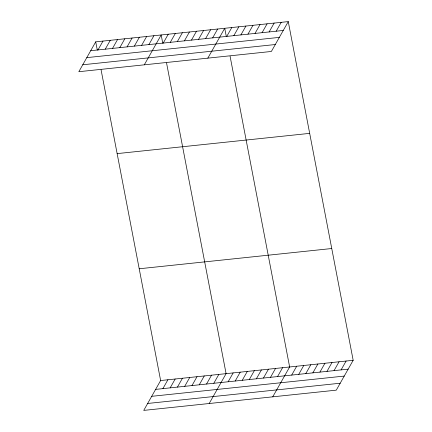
<?xml version="1.0" encoding="UTF-8"?>
<svg xmlns="http://www.w3.org/2000/svg" width="432" height="432" viewBox="0 0 432 432"><rect width="100%" height="100%" fill="white"/><g stroke="black" fill="none" stroke-linecap="round" stroke-linejoin="round"><path stroke-width="0.65" d="M95.72 41.845L78.829 71.707L271.372 51.462L288.263 21.6L95.72 41.845L97.303 50.101M97.988 49.934L102.994 41.083M105.262 49.172L110.268 40.316M112.536 48.406L117.542 39.55M119.81 47.639L124.816 38.788M127.084 46.877L132.089 38.021M134.357 46.111L139.363 37.26M141.631 45.344L146.637 36.493M148.905 44.582L153.911 35.726M144.293 64.827L161.185 34.965L162.767 43.216M163.237 43.076L168.248 34.22M170.294 42.331L175.306 33.48M177.358 41.591L182.363 32.735M184.415 40.846L189.427 31.995M191.479 40.106L196.484 31.25M198.536 39.361L203.548 30.51M205.594 38.621L210.605 29.765M212.657 37.876L217.663 29.025M207.83 58.142L224.726 28.28L226.309 36.536M226.778 36.391L231.784 27.54M233.836 35.651L238.847 26.795M240.894 34.906L245.905 26.055M247.957 34.166L252.963 25.31M255.015 33.421L260.026 24.57M262.078 32.681L267.084 23.825M269.136 31.941L274.147 23.085M276.194 31.196L281.205 22.34M101.077 69.79L160.628 380.538L143.737 410.4L336.28 390.155L353.171 360.293L288.263 21.6M162.896 388.627L167.902 379.771M170.17 387.86L175.176 379.01M177.444 387.099L182.45 378.243M184.718 386.332L189.724 377.476M191.992 385.565L196.997 376.715M199.265 384.804L204.271 375.948M206.539 384.037L211.545 375.181M213.813 383.27L218.819 374.42M209.201 403.515L226.093 373.653L166.541 62.905M228.145 381.764L233.156 372.913M235.208 381.024L240.214 372.168M242.266 380.279L247.277 371.428M249.323 379.539L254.335 370.683M256.387 378.794L261.392 369.943M263.444 378.054L268.456 369.198M270.508 377.309L275.513 368.458M277.565 376.569L282.577 367.713M272.738 396.835L289.634 366.973L230.078 56.225M291.686 375.084L296.692 366.228M298.744 374.344L303.755 365.488M305.802 373.599L310.813 364.743M312.865 372.859L317.876 364.003M319.923 372.114L324.934 363.263M326.986 371.374L331.992 362.518M334.044 370.629L339.055 361.778M341.102 369.889L346.113 361.033M90.715 50.701L283.257 30.456M86.789 57.634L279.331 37.384M82.75 64.778L275.292 44.528M117.142 153.614L309.685 133.369M139.212 268.769L331.754 248.524M160.628 380.538L353.171 360.293M155.623 389.394L348.165 369.144M151.697 396.322L344.239 376.078M147.658 403.466L340.2 383.222"/></g></svg>
